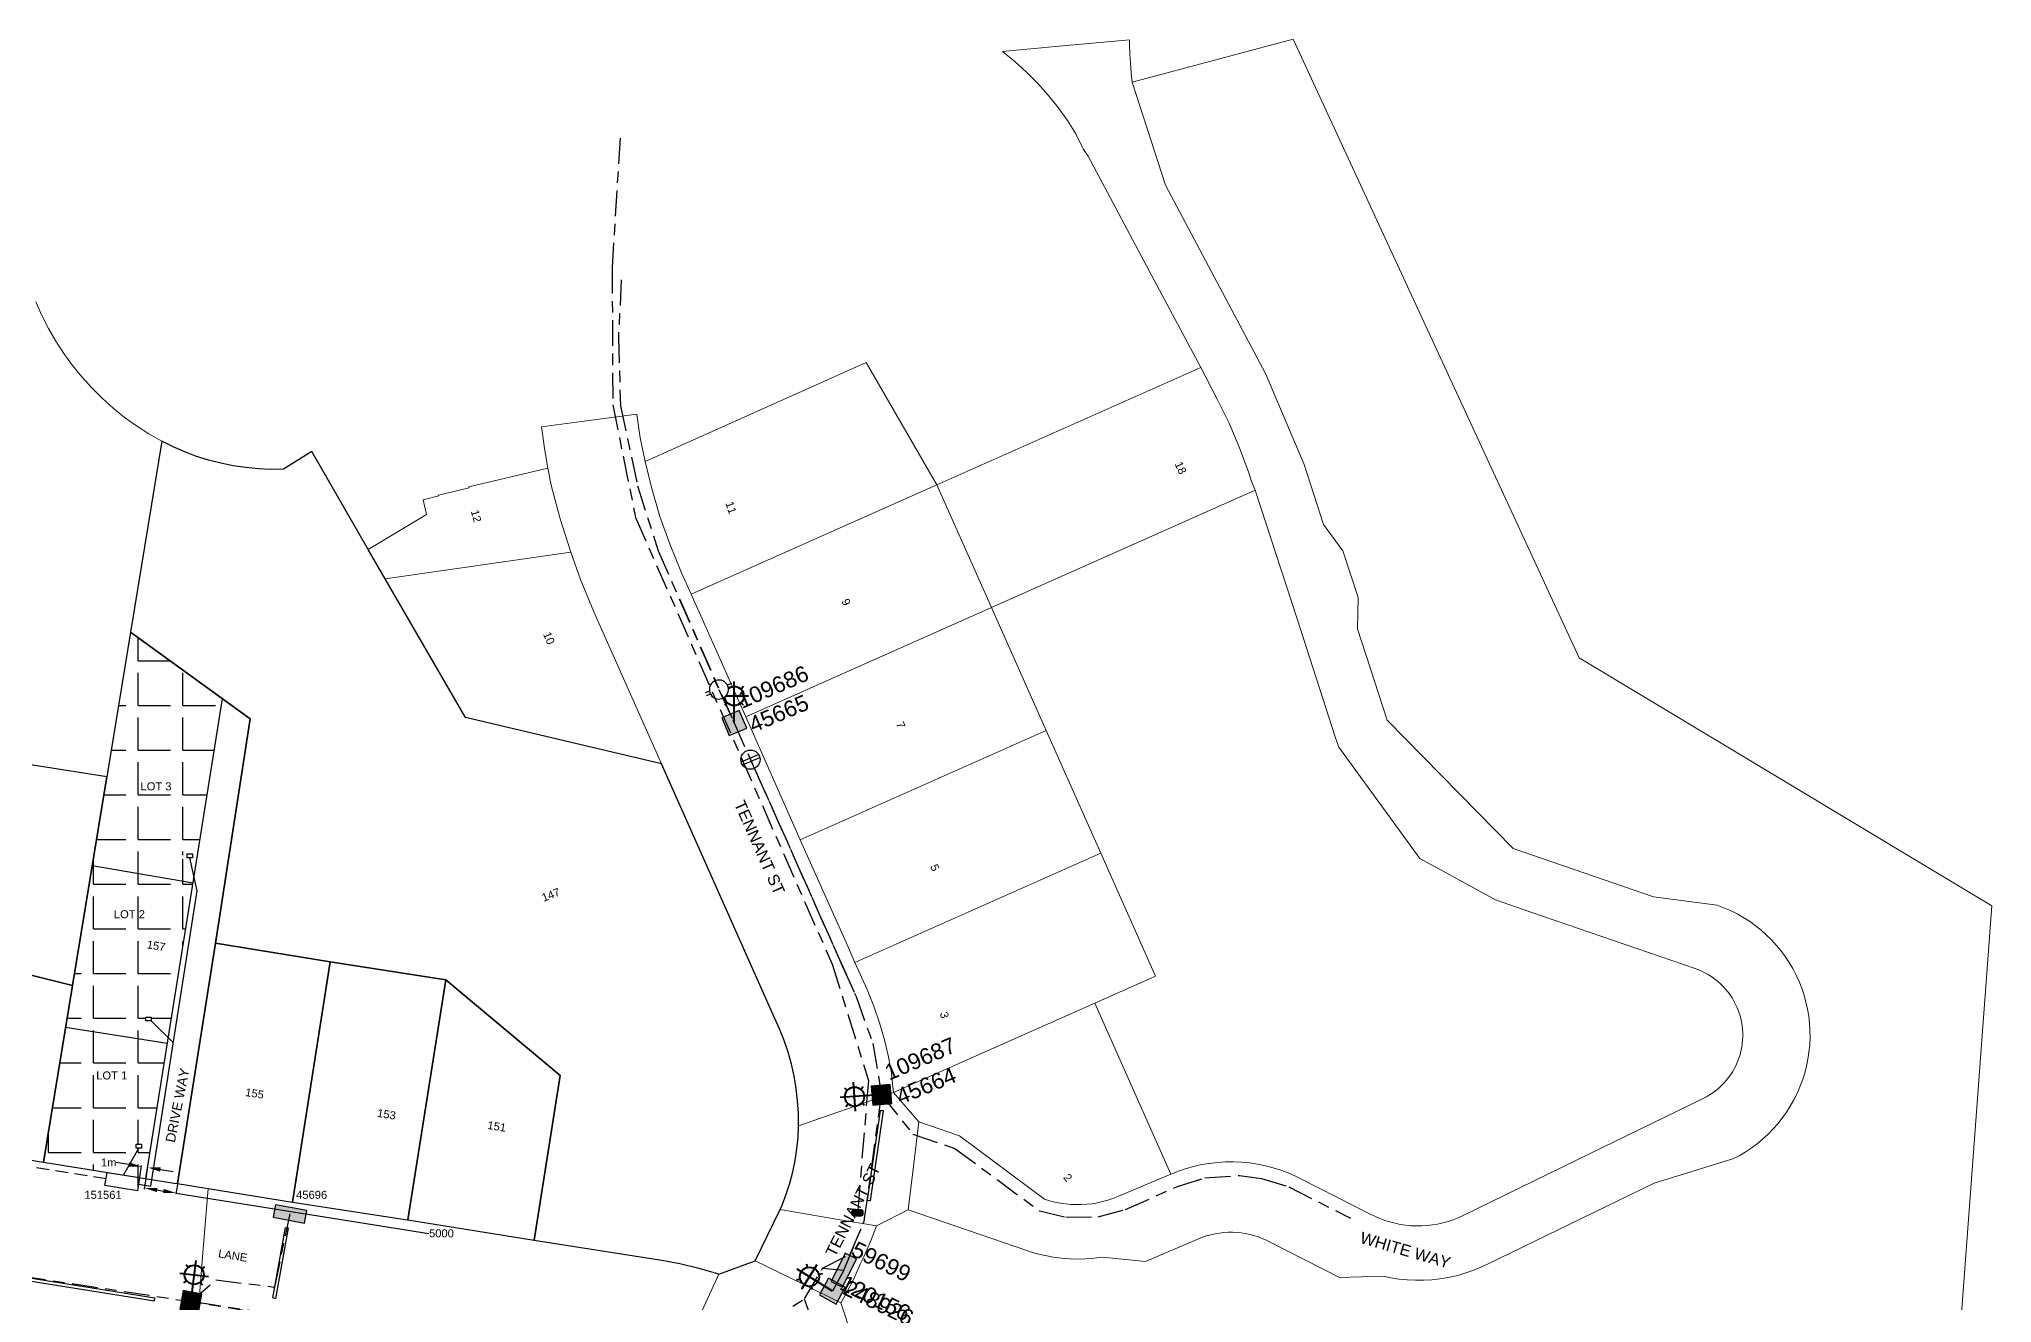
# Model space of a CAD drawing. Header units: metres. Extents: x 305620 to 306163, y 6240209 to 6240554.
# Drawn here: x 305857.7 to 306162.7, y 6240354.5 to 6240552 of the extents above; entities that cross this region are included whole.
import ezdxf
from ezdxf.enums import TextEntityAlignment as Align

# ---------------------------------------------------------------- set-up
doc = ezdxf.new("R2010")
doc.units = ezdxf.units.M
doc.linetypes.add('Cable Exist UG', pattern=[8.2, 4, -1.2, 1.8, -1.2])
doc.linetypes.add('Trench-LV', pattern=[3, 2, -1])
doc.layers.get('0').update_dxf_attribs({"color": 6})
for name, color, linetype in [('_User Miscellaneous1', 7, 'Continuous'), ('Duct_SP_EXT', 7, 'Continuous'), ('Equip_HV_EXT', 7, 'Continuous'), ('Equip_LV_EXT', 7, 'Continuous'), ('Equip_SP_SL_EXT', 7, 'Continuous'), ('Mains_HV_EXT', 7, 'Continuous'), ('Mains_LV_EXT', 7, 'Continuous'), ('Mains_LV_SL_EXT', 7, 'Continuous'), ('Mains_SL_EXT', 7, 'Continuous'), ('SupportsUG_SP_LV_EXT', 7, 'Continuous'), ('SupportsUG_SP_LV_SL_EXT', 7, 'Continuous')]:
    doc.layers.add(name, color=color, linetype=linetype)
doc.layers.add('Cadastre Land Parcels_SP_EXT', color=9, linetype='Continuous', lineweight=5)
doc.layers.add('Cadastre Roads_SP_EXT', color=9, linetype='Continuous', lineweight=5)
doc.styles.add('COLUMN_LABEL', font='arial.ttf')
doc.styles.add('iecARIAL', font='arial.ttf', dxfattribs={"height": 2})
doc.styles.add('POLE_LABEL', font='arial.ttf')
doc.styles.get("Standard").update_dxf_attribs({"font": 'arial.ttf'})
doc.dimstyles.get("Standard").update_dxf_attribs({"dimtxt": 0.18, "dimasz": 0.18, "dimexe": 0.18, "dimexo": 0.0625, "dimgap": 0.09, "dimtad": 0, "dimtih": 1, "dimtoh": 1, "dimdec": 4, "dimzin": 0, "dimdsep": 46, "dimtxsty": 'Standard', "dimcen": 0.09, "dimadec": 0, "dimazin": 0, "dimtfac": 1, "dimtdec": 4, "dimtofl": 0, "dimtmove": 0, "dimatfit": 3, "dimfxl": 1, "dimtolj": 1, "dimtzin": 0, "dimarcsym": 0})

# ---------------------------------------------------------------- blocks, each defined once
blk = doc.blocks.new('COLUMN_EXT')
blk.add_hatch(color=256).paths.add_polyline_path([(-1.49, 1.48), (-1.49, -1.49), (1.48, -1.49), (1.48, 1.48)])
blk.add_lwpolyline([(-1.49, -1.49), (1.48, -1.49), (1.48, 1.48), (-1.49, 1.48)], close=True)
for tag, height, style, flags, p in [('ASSET_NUM', 2.5, 'COLUMN_LABEL', 8, (2, 2)), ('STRUCTURE_PLANT_NUMBER', 0.2, 'POLE_LABEL', 9, (1.81, 0.03)), ('STREET_CODE', 0.2, 'COLUMN_LABEL', 9, (1.81, -0.2))]:
    blk.add_attdef(tag, text='', height=height, dxfattribs=dict(style=style, flags=flags)).set_placement(p, align=Align.MIDDLE_LEFT)
at = {"flags": 1}
blk.add_attdef('Z', (1.81, -2.35), '', height=0.2, dxfattribs=at)
at = {"flags": 9}
for tag, p in [('COLUMN_TYPE', (1.81, -0.4)), ('OWNED_BY', (1.81, -0.6)), ('STATE', (1.81, -0.8)), ('USAGE', (1.81, -1)), ('STREETNAME', (1.81, -1.6)), ('SUBURB', (1.81, -1.8)), ('LEGEND', (1.81, -1.2)), ('LOCATION', (1.81, -1.4)), ('NOTES', (1.81, -2))]:
    blk.add_attdef(tag, text='', height=0.2, dxfattribs=at).set_placement(p, align=Align.MIDDLE_LEFT)
blk = doc.blocks.new('PILLAR_EXT')
blk.add_hatch(color=256).paths.add_polyline_path([(-2.475, 0.99), (-2.475, -0.99), (2.475, -0.99), (2.475, 0.99)])
blk.add_lwpolyline([(-2.475, -0.99), (2.475, -0.99), (2.475, 0.99), (-2.475, 0.99)], close=True)
at = {"style": 'iecARIAL', "flags": 8}
blk.add_attdef('ASSET_NUM', (1.5, 3.5), '', height=2.5, dxfattribs=at)
for tag, p, flags in [('OWNED_BY', (0, -0.2), 9), ('STATE', (0, -0.4), 9), ('SUPPORT_TYPE', (0, -0.6), 9), ('STREETNAME', (0, -1.8), 9), ('SUBURB', (0, -2), 1), ('USAGE', (0, -0.8), 9), ('LEGEND', (0, -1), 9), ('LOCATION', (0, -1.2), 9), ('NOTES', (0, -1.4), 9), ('PARENT', (0, -1.6), 9)]:
    blk.add_attdef(tag, p, '', height=0.2, dxfattribs=dict(flags=flags))
blk = doc.blocks.new('SL_LANTERN_EXT')
at = {"lineweight": 40}
for p, q in [((0, 1.97), (0, 6.47)), ((-2.25, 4.22), (2.25, 4.22)), ((-1.46, 5.68), (-1.06, 5.28)), ((-1.46, 2.76), (-1.06, 3.16)), ((1.46, 5.68), (1.06, 5.28)), ((1.46, 2.76), (1.06, 3.16)), ((0, 0), (0, 2.72))]:
    blk.add_line(p, q, dxfattribs=at)
blk.add_circle((0, 4.22), 1.5, dxfattribs=at)
at = {"style": 'iecARIAL', "flags": 8}
blk.add_attdef('ASSET_NUM', (1.5, 1.5), '', height=2.5, dxfattribs=at)
for tag, p, height, flags in [('OPERATING_VOLTAGE', (0.98, -1.65), 0.2, 9), ('ORIENTATION', (0.98, -1.85), 0.2, 9), ('OWNED_BY', (0.98, -2.05), 0.2, 9), ('STATE', (0.98, -2.25), 0.2, 9), ('CONSTRUCTED_VOLTAGE', (0.98, -0.65), 0.2, 9), ('CONTROL_TYPE', (0.98, -0.85), 0.2, 9), ('LANTERN_PURPOSE', (0.98, -1.05), 0.2, 9), ('LANTERN_TYPE', (0.98, -1.25), 0.2, 9), ('NO_PHASES', (0.98, -1.45), 0.2, 9), ('USAGE', (0.98, -2.45), 0.2, 9), ('CEXIST', (0.98, -2.65), 0.2, 9), ('CNEW', (0.98, -2.85), 0.2, 9), ('CNUMBER', (0.98, -3.05), 0.2, 9), ('CREMOVE', (0.98, -3.25), 0.2, 9), ('LNUMBER', (2.18, -3.25), 2.5, 8), ('CREPLACE', (0.98, -3.45), 0.2, 9), ('LKINGHEIGHT', (0.98, -3.65), 0.2, 9), ('LBRACKET', (0.98, -3.85), 0.2, 9), ('LBRACKETVOCAB', (0.98, -4.05), 0.2, 9), ('LCATEGORY', (0.98, -4.25), 0.2, 9), ('LCHARGE1', (0.98, -4.45), 0.2, 9), ('LCHARGE1PERCENT', (0.98, -4.65), 0.2, 9), ('LCHARGE2', (0.98, -4.85), 0.2, 9), ('LCHARGE2PERCENT', (0.98, -5.05), 0.2, 9), ('LCHARGE3', (0.98, -5.25), 0.2, 9), ('LCHARGE3PERCENT', (0.98, -5.45), 0.2, 9), ('LEXIST', (0.98, -5.65), 0.2, 9), ('LLAMP', (0.98, -5.85), 0.2, 9), ('LLAMPVOCAB', (0.98, -6.05), 0.2, 9), ('LMAST', (0.98, -6.25), 0.2, 9), ('STREETNAME', (0.98, -9.25), 0.2, 9), ('LMASTVOCAB', (0.98, -6.45), 0.2, 9), ('LNEW', (0.98, -6.65), 0.2, 9), ('LANTNUMBER', (0.98, -6.85), 0.2, 9), ('LOUTREACH', (0.98, -7.25), 0.2, 9), ('LOUTREACHVOCAB', (0.98, -7.45), 0.2, 9), ('LRATECODE', (0.98, -7.65), 0.2, 9), ('LREMOVE', (0.98, -7.85), 0.2, 9), ('LREPLACE', (0.98, -8.05), 0.2, 9), ('LTYPE', (0.98, -8.25), 0.2, 9), ('LTYPEVOCAB', (0.98, -8.45), 0.2, 9), ('LEGEND', (0.98, -8.65), 0.2, 9), ('LOCATION', (0.98, -8.85), 0.2, 9), ('NOTES', (0.98, -9.05), 0.2, 9), ('SUBURB', (0.98, -9.45), 0.2, 1)]:
    blk.add_attdef(tag, p, '', height=height, dxfattribs=dict(flags=flags))
blk = doc.blocks.new('HV_STJ_EXT')
h = blk.add_hatch(color=256)
edge = h.paths.add_edge_path()
edge.add_ellipse((-0.59, 0.13), major_axis=(0.226, 0.226), ratio=1, start_angle=45, end_angle=135)
edge.add_line((-0.91, 0.13), (-0.91, -0.13))
edge.add_ellipse((-0.59, -0.13), major_axis=(0.226, 0.226), ratio=1, start_angle=135, end_angle=225)
edge.add_line((-0.59, -0.45), (0.59, -0.45))
edge.add_ellipse((0.59, -0.13), major_axis=(-0.226, 0.226), ratio=1, start_angle=135, end_angle=225)
edge.add_line((0.91, -0.13), (0.91, 0.13))
edge.add_ellipse((0.59, 0.13), major_axis=(-0.226, 0.226), ratio=1, start_angle=225, end_angle=315)
edge.add_line((0.59, 0.45), (-0.59, 0.45))
blk.add_lwpolyline([(-0.91, 0.13), (-0.91, -0.13, 0.414214), (-0.59, -0.45), (0.59, -0.45, 0.414214), (0.91, -0.13), (0.91, 0.13, 0.414214), (0.59, 0.45), (-0.59, 0.45, 0.414214)], format="xyb", close=True)
for tag, flags, p in [('ORIENTATION', 9, (1.5, 0)), ('Z', 1, (1.5, -0.8)), ('USAGE', 9, (1.5, -0.2)), ('LEGEND', 9, (1.5, -0.4)), ('NOTES', 9, (1.5, -0.6))]:
    blk.add_attdef(tag, text='', height=0.2, dxfattribs=dict(flags=flags)).set_placement(p, align=Align.MIDDLE_LEFT)
blk = doc.blocks.new('LV_UG_LINKS_CLOSED_EXT')
blk.add_wipeout([(-1.06, 1.06), (-1.18, 0.92), (-1.29, 0.76), (-1.37, 0.59), (-1.43, 0.42), (-1.48, 0.23), (-1.49, 0.05), (-1.49, -0.14), (-1.46, -0.33), (-1.41, -0.51), (-1.33, -0.68), (-1.24, -0.84), (-1.12, -0.99), (-0.99, -1.12), (-0.84, -1.24), (-0.68, -1.33), (-0.51, -1.41), (-0.33, -1.46), (-0.14, -1.49), (0.05, -1.49), (0.23, -1.48), (0.42, -1.43), (0.59, -1.37), (0.76, -1.29), (0.92, -1.18), (1.06, -1.06), (1.18, -0.92), (1.29, -0.76), (1.37, -0.59), (1.43, -0.42), (1.48, -0.23), (1.49, -0.05), (1.49, 0.14), (1.46, 0.33), (1.41, 0.51), (1.33, 0.68), (1.24, 0.84), (1.12, 0.99), (0.99, 1.12), (0.84, 1.24), (0.68, 1.33), (0.51, 1.41), (0.33, 1.46), (0.14, 1.49), (-0.05, 1.49), (-0.23, 1.48), (-0.42, 1.43), (-0.59, 1.37), (-0.76, 1.29), (-0.92, 1.18)])
for p, q in [((-0.25, -1.48), (-0.25, 1.48)), ((0.25, -1.48), (0.25, 1.48))]:
    blk.add_line(p, q)
blk.add_circle((0, 0), 1.5)
at = {"flags": 9}
for tag, p in [('ACTUAL_STATUS', (0, 0)), ('CONSTRUCTED_VOLTAGE', (0, -0.2)), ('OPERATING_VOLTAGE', (0, -0.6)), ('ORIENTATION', (0, -0.8)), ('STATE', (0, -1)), ('SWITCH_TYPE', (0, -1.2)), ('NO_PHASES', (0, -0.4)), ('USAGE', (0, -1.4)), ('NOTES', (0, -1.6))]:
    blk.add_attdef(tag, text='', height=0.2, dxfattribs=at).set_placement(p, align=Align.MIDDLE_LEFT)
at = {"flags": 1}
blk.add_attdef('Z', (0, 0), '', height=0.2, dxfattribs=at)
blk = doc.blocks.new('LV_UG_LINKS_OPEN_EXT')
for p, q in [((-0.25, 1.47), (-0.25, 2.22)), ((0.25, 1.47), (0.25, 2.22)), ((-0.25, -1.47), (-0.25, -2.22)), ((0.25, -1.47), (0.25, -2.22))]:
    blk.add_line(p, q)
at = {"flags": 9}
for tag, p in [('ACTUAL_STATUS', (0, 0)), ('CONSTRUCTED_VOLTAGE', (0, -0.2)), ('OPERATING_VOLTAGE', (0, -0.6)), ('ORIENTATION', (0, -0.8)), ('STATE', (0, -1)), ('SWITCH_TYPE', (0, -1.2)), ('NO_PHASES', (0, -0.4)), ('USAGE', (0, -1.4)), ('NOTES', (0, -1.6))]:
    blk.add_attdef(tag, text='', height=0.2, dxfattribs=at).set_placement(p, align=Align.MIDDLE_LEFT)
at = {"flags": 1}
blk.add_attdef('Z', (0, 0), '', height=0.2, dxfattribs=at)
blk.add_wipeout([(-0.25, 1.47), (-0.43, 1.43), (-0.61, 1.36), (-0.77, 1.28), (-0.93, 1.17), (-1.07, 1.05), (-1.19, 0.9), (-1.29, 0.75), (-1.38, 0.58), (-1.44, 0.4), (-1.48, 0.22), (-1.49, 0.03), (-1.49, -0.16), (-1.45, -0.34), (-1.4, -0.52), (-1.32, -0.69), (-1.23, -0.85), (-1.11, -1), (-0.98, -1.13), (-0.83, -1.24), (-0.66, -1.34), (-0.49, -1.41), (-0.31, -1.46), (-0.13, -1.49), (0.06, -1.49), (0.25, -1.47), (0.43, -1.43), (0.61, -1.36), (0.77, -1.28), (0.93, -1.17), (1.07, -1.05), (1.19, -0.9), (1.29, -0.75), (1.38, -0.58), (1.44, -0.4), (1.48, -0.22), (1.49, -0.03), (1.49, 0.16), (1.45, 0.34), (1.4, 0.52), (1.32, 0.69), (1.23, 0.85), (1.11, 1), (0.98, 1.13), (0.83, 1.24), (0.66, 1.34), (0.49, 1.41), (0.31, 1.46), (0.13, 1.49), (-0.06, 1.49)])
blk.add_lwpolyline([(0, -1.49, 1), (0, 1.49, 1)], format="xyb", close=True)
blk = doc.blocks.new('*D4622')
at = {"layer": '_User Miscellaneous1', "color": 0, "lineweight": -2, "transparency": 16777216}
for p, q in [((305874.37, 6240373.89), (305874.12, 6240372.31)), ((305876.12, 6240372.17), (305877.11, 6240372.01)), ((305879.31, 6240373.1), (305879.06, 6240371.52)), ((305879.09, 6240371.7), (305918.59, 6240365.39))]:
    blk.add_line(p, q, dxfattribs=at)
at = {"layer": '_User Miscellaneous1', "color": 0, "transparency": 16777216}
for points in [[(305876.18, 6240372.5), (305876.07, 6240371.84), (305874.15, 6240372.49)], [(305877.16, 6240372.34), (305877.06, 6240371.69), (305879.09, 6240371.7)]]:
    blk.add_solid(points, dxfattribs=at)
at = {"layer": 'Defpoints', "color": 0, "transparency": 16777216}
for p in [(305874.15, 6240372.49), (305874.38, 6240373.95), (305879.32, 6240373.16)]:
    blk.add_point(p, dxfattribs=at)
at = {"layer": '_User Miscellaneous1', "color": 0, "transparency": 16777216, "insert": (305920.54, 6240365.39), "char_height": 1.25, "attachment_point": 5}
blk.add_mtext('\\A1;5000', dxfattribs=at)
blk = doc.blocks.new('*D4623')
at = {"layer": '_User Miscellaneous1', "color": 0, "lineweight": -2, "transparency": 16777216}
for p, q in [((305871.7, 6240376.16), (305869.72, 6240376.47)), ((305873.4, 6240374.17), (305873.7, 6240376.02)), ((305874.39, 6240374.01), (305874.69, 6240375.86)), ((305876.63, 6240375.37), (305878.61, 6240375.06))]:
    blk.add_line(p, q, dxfattribs=at)
at = {"layer": '_User Miscellaneous1', "color": 0, "transparency": 16777216}
for points in [[(305871.75, 6240376.49), (305871.64, 6240375.83), (305873.67, 6240375.84)], [(305876.69, 6240375.7), (305876.58, 6240375.04), (305874.66, 6240375.68)]]:
    blk.add_solid(points, dxfattribs=at)
at = {"layer": 'Defpoints', "color": 0, "transparency": 16777216}
for p in [(305873.67, 6240375.84), (305873.39, 6240374.11), (305874.38, 6240373.95)]:
    blk.add_point(p, dxfattribs=at)
at = {"layer": '_User Miscellaneous1', "color": 0, "transparency": 16777216, "insert": (305868.57, 6240376.47), "char_height": 1.25, "attachment_point": 5}
blk.add_mtext('\\A1;1m', dxfattribs=at)

msp = doc.modelspace()

# ---------------------------------------------------------------- hatches: boundary and pattern name
at = {"layer": '_User Miscellaneous1'}
h = msp.add_hatch(dxfattribs=at)
h.set_pattern_fill('ANGLE', color=256)
h.set_pattern_definition([(0, (0, 0), (0, 6.985), [5.08, -1.905]), (90, (0, 0), (-6.985, 4e-16), [5.08, -1.905])])
h.paths.add_polyline_path([(305877.75294, 6240395.08188), (305861.83896, 6240397.61829), (305858.37204, 6240376.50099), (305870.85265, 6240374.51246), (305873.2939, 6240378.7052), (305872.87608, 6240378.7052), (305872.87608, 6240379.31233), (305873.71172, 6240379.31233), (305873.71172, 6240378.7052), (305873.2939, 6240378.7052), (305870.85265, 6240374.51246), (305873.39498, 6240374.10739), (305873.39526, 6240374.10913), (305868.31004, 6240374.91579), (305867.98422, 6240372.86183), (305873.06944, 6240372.05516), (305873.39498, 6240374.10739), (305870.85265, 6240374.51246), (305870.85265, 6240374.51246), (305873.39526, 6240374.10913), (305874.38275, 6240373.95147)])
h.paths.add_polyline_path([(305881.75256, 6240420.15862), (305865.98176, 6240422.88086), (305862.90704, 6240404.12401), (305861.83896, 6240397.61829), (305877.75294, 6240395.08188), (305877.88838, 6240395.93104), (305875.21242, 6240398.59286), (305874.37678, 6240398.59286), (305874.37678, 6240399.19999), (305875.21242, 6240399.19999), (305875.21242, 6240398.59286), (305877.88838, 6240395.93104)])
h.paths.add_polyline_path([(305886.34121, 6240448.92853), (305871.95901, 6240459.36299), (305868.24904, 6240436.71204), (305865.98176, 6240422.88086), (305881.75256, 6240420.15862)])
h.paths.add_polyline_path([(305880.02273, 6240424.47149), (305880.85837, 6240424.47149), (305880.85837, 6240423.86436), (305880.02273, 6240423.86436)], flags=16)
h.paths.add_polyline_path([(305867.00541, 6240375.16383), (305870.05623, 6240375.16383), (305870.05623, 6240377.73972), (305867.00541, 6240377.73972)], flags=24)
h.paths.add_polyline_path([(305866.17394, 6240388.73768), (305871.65142, 6240388.73768), (305871.65142, 6240391.31357), (305866.17394, 6240391.31357)], flags=24)
h.paths.add_polyline_path([(305868.9298, 6240413.93401), (305874.40729, 6240413.93401), (305874.40729, 6240416.5099), (305868.9298, 6240416.5099)], flags=24)
h.paths.add_polyline_path([(305874.07247, 6240409.6684), (305877.57807, 6240409.09768), (305877.88573, 6240410.98745), (305874.38013, 6240411.55817)], flags=24)
h.paths.add_polyline_path([(305873.08731, 6240433.91902), (305878.5648, 6240433.91902), (305878.5648, 6240436.49491), (305873.08731, 6240436.49491)], flags=24)

# ---------------------------------------------------------------- linework, layer by layer
for p, q in [((305874.38256, 6240373.95027), (305886.34121, 6240448.92853)), ((305882.36827, 6240418.91317), (305881.25855, 6240424.07393)), ((305865.98176, 6240422.88086), (305881.75256, 6240420.15862)), ((305875.16473, 6240372.75475), (305882.36827, 6240418.91317)), ((305861.83896, 6240397.61829), (305877.7099, 6240395.08874)), ((305878.66161, 6240395.16188), (305875.21242, 6240398.59286)), ((305870.85265, 6240374.51246), (305873.2939, 6240378.7052)), ((305873.23235, 6240373.08215), (305875.16473, 6240372.75475))]:
    msp.add_line(p, q, dxfattribs=at)
at = {"layer": '_User Miscellaneous1', "linetype": 'Trench-LV'}
msp.add_line((305868.14713, 6240373.88881), (305836.94904, 6240378.83316), dxfattribs=at)
at = {"layer": '_User Miscellaneous1', "linetype": 'Continuous'}
for points in [[(305885.26402, 6240410.71804), (305890.65196, 6240445.80102), (305871.95901, 6240459.36299), (305868.24904, 6240436.71204), (305862.90704, 6240404.12401), (305858.37204, 6240376.50099), (305878.81398, 6240373.24399), (305879.32003, 6240373.16202), (305885.26402, 6240410.71804)], [(305840.49696, 6240379.34), (305845.13902, 6240408.57801), (305862.90704, 6240404.12401), (305868.24904, 6240436.71204), (305847.09497, 6240440.06399), (305837.535, 6240379.80896), (305840.49696, 6240379.34)], [(305862.90704, 6240404.12401), (305845.13902, 6240408.57801), (305840.49696, 6240379.34), (305849.82003, 6240377.85901), (305858.37204, 6240376.50099), (305862.90704, 6240404.12401)], [(305884.08496, 6240372.39299), (305897.27797, 6240370.26497), (305903.155, 6240407.83204), (305885.26402, 6240410.71804), (305879.32003, 6240373.16202), (305884.08496, 6240372.39299)], [(305915.26699, 6240367.48497), (305921.21496, 6240405.022), (305903.155, 6240407.83204), (305897.27797, 6240370.26497), (305915.21399, 6240367.49203), (305915.26699, 6240367.48497)], [(305935.024, 6240364.35402), (305939.09401, 6240390.03699), (305921.21496, 6240405.022), (305915.26699, 6240367.48497), (305935.024, 6240364.35402)]]:
    msp.add_lwpolyline(points, close=True, dxfattribs=at)
at = {"layer": '_User Miscellaneous1'}
for points in [[(305880.84073, 6240424.68106), (305881.67637, 6240424.68106), (305881.67637, 6240424.07393), (305880.84073, 6240424.07393)], [(305874.37678, 6240399.19999), (305875.21242, 6240399.19999), (305875.21242, 6240398.59286), (305874.37678, 6240398.59286)], [(305872.87608, 6240379.31233), (305873.71172, 6240379.31233), (305873.71172, 6240378.7052), (305872.87608, 6240378.7052)], [(305868.31004, 6240374.91579), (305873.39526, 6240374.10913), (305873.06944, 6240372.05516), (305867.98422, 6240372.86183)]]:
    msp.add_lwpolyline(points, close=True, dxfattribs=at)
at = {"layer": 'Cadastre Land Parcels_SP_EXT', "linetype": 'Continuous'}
for points in [[(306154.75898, 6240309.48497), (306162.72296, 6240416.554), (306162.72296, 6240416.554), (306098.22301, 6240455.32504), (306053.56496, 6240552.02197), (306028.45297, 6240545.27901), (306033.63403, 6240529.16502), (306049.26201, 6240499.75997), (306055.28497, 6240485.55697), (306058.332, 6240476.17702), (306061.34697, 6240472.06301), (306063.72303, 6240464.736), (306063.62401, 6240459.86702), (306068.25697, 6240445.59803), (306087.957, 6240425.53999), (306109.83902, 6240417.99903), (306119.81398, 6240416.67599), (306120.86902, 6240416.28097), (306121.90199, 6240415.83197), (306122.90898, 6240415.329), (306123.88903, 6240414.77304), (306124.83799, 6240414.16796), (306125.754, 6240413.51501), (306126.63502, 6240412.81303), (306127.47798, 6240412.066), (306128.28101, 6240411.27701), (306129.04103, 6240410.44598), (306129.75802, 6240409.57599), (306130.426, 6240408.67102), (306131.04803, 6240407.73196), (306131.61902, 6240406.76101), (306132.137, 6240405.76302), (306132.60401, 6240404.73801), (306133.016, 6240403.69003), (306133.37304, 6240402.622), (306133.67301, 6240401.53701), (306133.91602, 6240400.43798), (306134.10099, 6240399.32702), (306134.22898, 6240398.20696), (306134.29602, 6240397.08399), (306134.30503, 6240395.95801), (306134.25601, 6240394.83398), (306134.14701, 6240393.71198), (306133.97997, 6240392.59802), (306133.75499, 6240391.49501), (306133.471, 6240390.40596), (306133.13304, 6240389.33104), (306132.73704, 6240388.27696), (306132.28796, 6240387.244), (306131.78402, 6240386.23798), (306131.23, 6240385.25802), (306130.62501, 6240384.308), (306129.97002, 6240383.39296), (306129.26804, 6240382.51096), (306128.52101, 6240381.66898), (306127.73097, 6240380.86701), (306126.90099, 6240380.10602), (306126.03101, 6240379.39097), (306125.12604, 6240378.72202), (306124.186, 6240378.10202), (306123.21602, 6240377.53104), (306122.22899, 6240377.01703), (306109.95297, 6240373.26104), (306083.83496, 6240360.53098), (306082.66799, 6240359.99798), (306081.474, 6240359.52902), (306080.25598, 6240359.12199), (306079.02003, 6240358.77996), (306077.76597, 6240358.50198), (306076.50202, 6240358.28998), (306075.22703, 6240358.14503), (306073.94603, 6240358.06703), (306072.663, 6240358.05599), (306071.38103, 6240358.11199), (306070.104, 6240358.23601), (306068.83396, 6240358.42602), (306067.592, 6240358.679), (306060.83199, 6240358.49801), (306049.761, 6240364.14396), (306049.35299, 6240364.34298), (306048.72804, 6240364.61398), (306048.09099, 6240364.85398), (306047.44201, 6240365.05697), (306046.78304, 6240365.22904), (306046.11498, 6240365.36401), (306045.44198, 6240365.46604), (306044.76403, 6240365.53202), (306044.08404, 6240365.56002), (306043.403, 6240365.55499), (306042.72398, 6240365.514), (306042.04797, 6240365.43698), (306041.37603, 6240365.32497), (306040.71203, 6240365.17701), (306040.05501, 6240364.99602), (306039.41001, 6240364.77996), (306038.77596, 6240364.53104), (306030.48903, 6240361.01496), (306023.75897, 6240361.671), (306022.48601, 6240361.50503), (306021.20704, 6240361.40503), (306019.92498, 6240361.37297), (306018.64098, 6240361.406), (306017.36404, 6240361.50803), (306016.09099, 6240361.67701), (306014.82996, 6240361.91197), (306013.58296, 6240362.21301), (306012.35302, 6240362.578), (306011.96303, 6240362.70997), (305993.46203, 6240369.08697), (305988.50498, 6240366.56799), (305987.57201, 6240364.12197), (305986.51202, 6240361.72701), (305986.00499, 6240360.68998), (305984.92998, 6240358.30297), (305983.72998, 6240355.97602), (305982.90602, 6240354.53002), (305984.68804, 6240349.15904)], [(305847.09497, 6240440.06399), (305868.24904, 6240436.71204), (305871.95901, 6240459.36299), (305876.84902, 6240489.159), (305874.85297, 6240490.306), (305872.91901, 6240491.55599), (305871.05396, 6240492.90501), (305869.26301, 6240494.34898), (305867.54901, 6240495.885), (305865.91803, 6240497.51102), (305864.37398, 6240499.21699), (305862.921, 6240501.00299), (305861.565, 6240502.86204), (305860.30803, 6240504.78998), (305859.15202, 6240506.781), (305858.10298, 6240508.82899), (305857.16303, 6240510.93202)]]:
    msp.add_lwpolyline(points, dxfattribs=at)
for points in [[(305997.90004, 6240482.35703), (305986.85802, 6240501.49297), (305952.33604, 6240486.02098), (305953.32996, 6240481.92703), (305954.66696, 6240477.40802), (305956.23796, 6240472.96401), (305958.041, 6240468.60903), (305959.51996, 6240465.28402), (305997.90004, 6240482.35703)], [(306047.65498, 6240481.504), (306047.07604, 6240482.89303), (306046.64198, 6240484.21599), (306045.20101, 6240488.14803), (306043.55696, 6240492.00004), (306041.71196, 6240495.76001), (306039.12699, 6240500.69798), (305997.90004, 6240482.35703), (306006.43703, 6240463.16704), (306047.65498, 6240481.504)], [(305909.083, 6240472.27104), (305911.76902, 6240467.64797), (305940.72198, 6240471.82496), (305939.06804, 6240477.03499), (305937.68802, 6240482.324), (305937.14504, 6240484.96602), (305924.826, 6240482.02799), (305924.85903, 6240481.89196), (305920.09402, 6240480.75503), (305920.12502, 6240480.61997), (305917.66399, 6240480.03203), (305918.21898, 6240477.71003), (305909.083, 6240472.27104)], [(306006.43703, 6240463.16704), (305997.90004, 6240482.35703), (305959.51996, 6240465.28402), (305968.05801, 6240446.09199), (306006.43703, 6240463.16704)], [(305954.915, 6240438.74996), (305944.34397, 6240462.50896), (305942.24404, 6240467.58897), (305940.72198, 6240471.82496), (305911.76902, 6240467.64797), (305924.27604, 6240445.98696), (305954.915, 6240438.74996)], [(306014.975, 6240443.97598), (306006.43703, 6240463.16704), (305968.05801, 6240446.09199), (305976.59501, 6240426.90296), (306014.975, 6240443.97598)], [(306023.51296, 6240424.78501), (306014.975, 6240443.97598), (305976.59501, 6240426.90296), (305983.99401, 6240410.27603), (305985.13297, 6240407.71297), (306023.51296, 6240424.78501)], [(306032.05596, 6240405.59599), (306023.51296, 6240424.78501), (305985.13297, 6240407.71297), (305987.01198, 6240403.48599), (305988.06296, 6240400.91197), (305988.978, 6240398.28602), (305989.754, 6240395.61599), (305990.31898, 6240393.20698), (305990.75896, 6240390.77298), (305991.06901, 6240388.31804), (305991.15302, 6240387.39797), (306022.589, 6240401.38402), (306032.05596, 6240405.59599)], [(306034.47999, 6240374.65996), (306022.589, 6240401.38402), (305991.15302, 6240387.39797), (305995.10802, 6240382.79902), (306001.44297, 6240380.61499), (306014.72802, 6240370.75001), (306015.52699, 6240370.49799), (306016.33903, 6240370.28697), (306017.15902, 6240370.12002), (306017.989, 6240369.996), (306018.82197, 6240369.91597), (306019.65901, 6240369.87799), (306020.498, 6240369.88496), (306021.33397, 6240369.93602), (306022.16704, 6240370.03098), (306022.99304, 6240370.16904), (306023.811, 6240370.35004), (306024.61898, 6240370.57299), (306025.413, 6240370.83896), (306026.19298, 6240371.146), (306034.47999, 6240374.65996)]]:
    msp.add_lwpolyline(points, close=True, dxfattribs=at)
at = {"layer": 'Cadastre Roads_SP_EXT', "linetype": 'Continuous'}
for points in [[(306028.45297, 6240545.27904), (306028.29499, 6240546.63498), (306028.28298, 6240546.75604), (306028.15503, 6240548.23799), (306028.06902, 6240549.724), (306028.02398, 6240551.21001), (306028.02398, 6240551.87901), (306016.43597, 6240550.83497), (306008.16596, 6240550.09003), (306010.08696, 6240548.52198), (306011.92302, 6240546.856), (306013.669, 6240545.09501), (306015.31996, 6240543.24598), (306016.873, 6240541.31402), (306018.31503, 6240539.29898), (306019.65101, 6240537.20904), (306020.62696, 6240535.16097), (306020.75297, 6240534.87203), (306021.57501, 6240533.73103), (306030.67898, 6240516.59504), (306039.12702, 6240500.69797), (306041.71199, 6240495.76), (306043.55696, 6240492.00003), (306045.20104, 6240488.14796), (306046.64201, 6240484.21597), (306047.07603, 6240482.89297), (306047.65497, 6240481.50401), (306054.17502, 6240461.41702), (306060.16003, 6240442.97904), (306060.72899, 6240441.34397), (306073.36598, 6240423.97697), (306085.17899, 6240417.50902), (306090.85202, 6240415.55499), (306116.38298, 6240406.75602), (306116.92199, 6240406.55398), (306117.45103, 6240406.32403), (306117.96603, 6240406.06697), (306118.46699, 6240405.78201), (306118.954, 6240405.47303), (306119.42202, 6240405.138), (306119.87299, 6240404.77904), (306120.30402, 6240404.39702), (306120.71596, 6240403.994), (306121.10301, 6240403.56801), (306121.47, 6240403.12401), (306121.81201, 6240402.66199), (306122.13097, 6240402.18099), (306122.42203, 6240401.68401), (306122.68898, 6240401.17298), (306122.92696, 6240400.64898), (306123.13898, 6240400.11296), (306123.32001, 6240399.56599), (306123.47499, 6240399.01099), (306123.598, 6240398.44698), (306123.69398, 6240397.879), (306123.75801, 6240397.30696), (306123.79403, 6240396.73297), (306123.79898, 6240396.15598), (306123.77302, 6240395.58102), (306123.718, 6240395.008), (306123.63102, 6240394.43702), (306123.51702, 6240393.87398), (306123.37202, 6240393.31598), (306123.19903, 6240392.76601), (306122.99602, 6240392.22699), (306122.76704, 6240391.69804), (306122.50901, 6240391.18401), (306122.22599, 6240390.68199), (306121.91604, 6240390.19596), (306121.581, 6240389.72803), (306121.22204, 6240389.27696), (306120.84003, 6240388.84603), (306120.43603, 6240388.43399), (306120.01102, 6240388.04501), (306119.56604, 6240387.67898), (306119.10297, 6240387.33697), (306118.62303, 6240387.02004), (306118.12604, 6240386.72802), (306117.61899, 6240386.46398), (306097.84, 6240376.82197), (306080.10397, 6240368.17101), (306079.34198, 6240367.82396), (306078.56304, 6240367.51604), (306077.76802, 6240367.25201), (306076.96099, 6240367.027), (306076.14196, 6240366.84598), (306075.31701, 6240366.70804), (306074.48402, 6240366.614), (306073.64803, 6240366.56296), (306072.81098, 6240366.55598), (306071.97402, 6240366.59298), (306071.13997, 6240366.67299), (306070.31104, 6240366.79803), (306069.49103, 6240366.96501), (306068.68003, 6240367.175), (306067.88104, 6240367.428), (306067.09601, 6240367.721), (306066.32898, 6240368.057), (306065.82802, 6240368.30099), (306063.15501, 6240369.66399), (306054.777, 6240373.93896), (306053.96503, 6240374.33598), (306052.81396, 6240374.83403), (306051.63897, 6240375.27299), (306050.44304, 6240375.64997), (306049.22796, 6240375.96302), (306047.99901, 6240376.21204), (306046.75796, 6240376.39598), (306045.51002, 6240376.51599), (306044.25802, 6240376.56897), (306043.00302, 6240376.55696), (306041.75102, 6240376.47996), (306040.506, 6240376.33602), (306039.26698, 6240376.12903), (306038.04403, 6240375.85599), (306036.83601, 6240375.51999), (306035.646, 6240375.12102), (306034.48001, 6240374.65998), (306026.19296, 6240371.14603), (306025.41296, 6240370.83899), (306024.619, 6240370.57301), (306023.811, 6240370.35004), (306022.99303, 6240370.16901), (306022.16701, 6240370.03099), (306021.33403, 6240369.93597), (306020.49804, 6240369.88502), (306019.65904, 6240369.87804), (306018.82199, 6240369.91602), (306017.989, 6240369.99602), (306017.15902, 6240370.12), (306016.33901, 6240370.28699), (306015.52704, 6240370.49804), (306014.72796, 6240370.74997), (306001.44298, 6240380.61496), (305995.10801, 6240382.79903), (305994.276, 6240375.86403), (305993.46199, 6240369.087), (306011.96302, 6240362.71), (306012.35298, 6240362.57798), (306013.58299, 6240362.21302), (306014.83004, 6240361.91198), (306016.09096, 6240361.677), (306017.36398, 6240361.50798), (306018.64097, 6240361.40599), (306019.92502, 6240361.37296), (306021.20704, 6240361.40502), (306022.48597, 6240361.50498), (306023.75899, 6240361.671), (306030.48904, 6240361.01497), (306038.776, 6240364.53104), (306039.41004, 6240364.77998), (306040.05502, 6240364.99597), (306040.71202, 6240365.177), (306041.37599, 6240365.325), (306042.04799, 6240365.43697), (306042.72397, 6240365.51397), (306043.40296, 6240365.55504), (306044.08397, 6240365.55998), (306044.76401, 6240365.53199), (306045.44202, 6240365.46602), (306046.115, 6240365.36403), (306046.78304, 6240365.22901), (306047.44197, 6240365.05699), (306048.09102, 6240364.85398), (306048.72797, 6240364.61396), (306049.353, 6240364.34304), (306049.76097, 6240364.144), (306060.83204, 6240358.49799), (306067.59202, 6240358.67902), (306068.83404, 6240358.42602), (306070.10396, 6240358.23599), (306071.38104, 6240358.11201), (306072.66298, 6240358.05602), (306073.94597, 6240358.06697), (306075.22702, 6240358.14504), (306076.50198, 6240358.29003), (306077.76599, 6240358.50197), (306079.02002, 6240358.78004), (306080.25603, 6240359.12196), (306081.47404, 6240359.52896), (306082.66802, 6240359.99804), (306083.83498, 6240360.53097), (306109.95299, 6240373.26104), (306122.22899, 6240377.01703), (306123.21599, 6240377.53097), (306124.18602, 6240378.10196), (306125.12604, 6240378.72204), (306126.031, 6240379.39096), (306126.90098, 6240380.10597), (306127.73097, 6240380.86699), (306128.52104, 6240381.66898), (306129.26802, 6240382.51098), (306129.96996, 6240383.39297), (306130.62501, 6240384.308), (306131.23, 6240385.25799), (306131.78403, 6240386.23801), (306132.28799, 6240387.24399), (306132.73702, 6240388.27699), (306133.13299, 6240389.331), (306133.47102, 6240390.40604), (306133.75501, 6240391.49503), (306133.98001, 6240392.59796), (306134.147, 6240393.71203), (306134.25597, 6240394.83404), (306134.30498, 6240395.958), (306134.29597, 6240397.08398), (306134.22904, 6240398.20697), (306134.10099, 6240399.32704), (306133.91599, 6240400.43801), (306133.67298, 6240401.53698), (306133.373, 6240402.62199), (306133.01598, 6240403.68996), (306132.60403, 6240404.73797), (306132.13699, 6240405.76303), (306131.61898, 6240406.76097), (306131.048, 6240407.73198), (306130.42597, 6240408.67102), (306129.75803, 6240409.57598), (306129.04099, 6240410.44597), (306128.28103, 6240411.27701), (306127.47797, 6240412.06603), (306126.63501, 6240412.813), (306125.75398, 6240413.51503), (306124.83799, 6240414.16797), (306123.88896, 6240414.77304), (306122.90903, 6240415.32901), (306121.902, 6240415.832), (306120.869, 6240416.28104), (306119.81401, 6240416.67603), (306109.83899, 6240417.99902), (306087.957, 6240425.53998), (306068.25696, 6240445.59801), (306063.624, 6240459.86699), (306063.72299, 6240464.73599), (306061.34704, 6240472.06298), (306058.33201, 6240476.17697), (306055.28502, 6240485.55698), (306049.26204, 6240499.75999), (306033.63396, 6240529.16501), (306028.45297, 6240545.27904)], [(305897.27796, 6240370.265), (305884.085, 6240372.39299), (305883.283, 6240362.32896), (305882.49196, 6240352.40596), (305890.82997, 6240351.08596), (305906.43801, 6240348.61199), (305922.24297, 6240346.10799), (305939.53103, 6240343.36804), (305951.82804, 6240341.42002), (305952.43002, 6240341.32297), (305953.62904, 6240341.09099), (305955.40902, 6240340.65803), (305959.47603, 6240349.49302), (305963.85696, 6240359.01502), (305963.29596, 6240359.201), (305960.55203, 6240360.012), (305957.77102, 6240360.67703), (305954.95804, 6240361.196), (305935.02399, 6240364.35399), (305915.26699, 6240367.48496), (305915.21401, 6240367.49202), (305897.27796, 6240370.265)], [(305988.50504, 6240366.56799), (305982.18297, 6240367.63596), (305973.45297, 6240369.11102), (305969.52098, 6240361.12403), (305977.12702, 6240357.37801), (305982.90601, 6240354.52998), (305983.72999, 6240355.97598), (305984.92998, 6240358.30301), (305986.00502, 6240360.69001), (305986.51198, 6240361.72698), (305987.572, 6240364.12201), (305988.50504, 6240366.56799)]]:
    msp.add_lwpolyline(points, close=True, dxfattribs=at)
at = {"layer": 'Duct_SP_EXT'}
for p, q in [((305987.08592, 6240370.55484), (305989.09742, 6240384.60759)), ((305987.56108, 6240370.48683), (305989.57258, 6240384.53957)), ((305989.09742, 6240384.60759), (305989.335, 6240384.57358)), ((305989.57258, 6240384.53957), (305989.335, 6240384.57358)), ((305987.08592, 6240370.55484), (305987.3235, 6240370.52083)), ((305987.56108, 6240370.48683), (305987.3235, 6240370.52083)), ((305894.20538, 6240355.31967), (305896.1623, 6240366.30637)), ((305894.67794, 6240355.23549), (305896.63486, 6240366.2222)), ((305896.1623, 6240366.30637), (305896.39858, 6240366.26429)), ((305896.63486, 6240366.2222), (305896.39858, 6240366.26429)), ((305853.52235, 6240358.37396), (305875.69119, 6240354.84883)), ((305853.59773, 6240358.84801), (305875.76657, 6240355.32287)), ((305875.69119, 6240354.84883), (305875.72888, 6240355.08585)), ((305875.76657, 6240355.32287), (305875.72888, 6240355.08585)), ((305894.20538, 6240355.31967), (305894.44166, 6240355.27758)), ((305894.67794, 6240355.23549), (305894.44166, 6240355.27758))]:
    msp.add_line(p, q, dxfattribs=at)
at = {"layer": 'Mains_LV_EXT', "linetype": 'Cable Exist UG'}
for points in [[(305983.39151, 6240359.65098), (305986.59076, 6240367.31915), (305989.27517, 6240387.04599)], [(305989.27517, 6240387.04599), (305994.18561, 6240380.89516), (306000.71924, 6240378.67914), (306013.94148, 6240368.91448), (306018.07315, 6240367.92833), (306023.10063, 6240368.00216), (306027.40105, 6240369.14279), (306035.49947, 6240372.72817), (306039.77846, 6240374.06541), (306045.18205, 6240374.43844), (306048.6172, 6240373.98666), (306052.88125, 6240372.68387), (306062.50652, 6240367.77585)], [(305881.39896, 6240354.72711), (305885.28105, 6240358.11204), (305894.51836, 6240357.00269), (305896.88703, 6240368.43342)], [(305846.641, 6240360.01401), (305881.39896, 6240354.72711)], [(305957.30721, 6240342.26503), (305977.2275, 6240355.15353), (305980.08299, 6240359.96337), (305983.39151, 6240359.65098)], [(305891.16854, 6240353.08599), (305881.39896, 6240354.72711)]]:
    msp.add_lwpolyline(points, dxfattribs=at)
at = {"layer": 'Mains_LV_SL_EXT', "linetype": 'Cable Exist UG'}
msp.add_lwpolyline([(305983.39151, 6240359.65098), (305981.59632, 6240356.37215)], dxfattribs=at)
at = {"layer": 'Mains_SL_EXT', "linetype": 'Cable Exist UG'}
for points in [[(305957.30721, 6240342.26503), (305961.24653, 6240342.41727), (305970.59786, 6240337.57556), (305978.61604, 6240351.32933), (305977.2275, 6240355.15353), (305980.08299, 6240359.96337), (305984.39259, 6240362.11842), (305986.59076, 6240367.31915), (305989.27517, 6240387.04599)], [(305989.27517, 6240387.04599), (305994.18561, 6240380.89516), (306000.71924, 6240378.67914), (306013.94148, 6240368.91448), (306018.07315, 6240367.92833), (306023.10063, 6240368.00216), (306027.40105, 6240369.14279), (306035.49947, 6240372.72817), (306039.77846, 6240374.06541), (306045.18205, 6240374.43844), (306048.6172, 6240373.98666), (306052.88125, 6240372.68387), (306062.50652, 6240367.77585)], [(305957.30721, 6240342.26503), (305950.90196, 6240344.02344), (305881.39896, 6240354.72711)]]:
    msp.add_lwpolyline(points, dxfattribs=at)

# ---------------------------------------------------------------- block references
at = {"layer": 'Equip_HV_EXT'}
msp.add_blockref('HV_STJ_EXT', (305985.52308, 6240368.60819), dxfattribs=at)
at = {"layer": 'Equip_SP_SL_EXT'}
ref = msp.add_blockref('SL_LANTERN_EXT', (305966.26808, 6240445.14606), dxfattribs=at)
ref.add_attrib('ASSET_NUM', '109686', dxfattribs={"layer": '0', "height": 2.5, "rotation": 23.3697023, "style": 'iecARIAL'}).set_placement((305967.76808, 6240446.64606), align=Align.BOTTOM_LEFT)
ref = msp.add_blockref('SL_LANTERN_EXT', (305989.27514, 6240387.04601), dxfattribs=dict(at, rotation=93.92494801193259))
ref.add_attrib('ASSET_NUM', '109687', dxfattribs={"layer": '0', "height": 2.5, "rotation": 23.3613993, "style": 'iecARIAL'}).set_placement((305990.77514, 6240388.54601), align=Align.BOTTOM_LEFT)
at = {"layer": 'Equip_SP_SL_EXT', "rotation": 352.8928649359083}
msp.add_blockref('SL_LANTERN_EXT', (305881.39898, 6240354.72709), dxfattribs=at)
at = {"layer": 'Equip_SP_SL_EXT'}
ref = msp.add_blockref('SL_LANTERN_EXT', (305981.59627, 6240356.37219), dxfattribs=dict(at, rotation=57.89329231412279))
ref.add_attrib('ASSET_NUM', '120156', dxfattribs={"layer": '0', "height": 2.5, "rotation": 333.6701064, "style": 'iecARIAL'}).set_placement((305983.09627, 6240357.87219), align=Align.MIDDLE_LEFT)
at = {"layer": 'SupportsUG_SP_LV_EXT', "rotation": 169.5573780271953}
msp.add_blockref('PILLAR_EXT', (305896.88702, 6240368.43342), dxfattribs=at)
at = {"layer": 'SupportsUG_SP_LV_EXT'}
ref = msp.add_blockref('PILLAR_EXT', (305983.39155, 6240359.65102), dxfattribs=dict(at, rotation=63.48218487243059))
ref.add_attrib('ASSET_NUM', '59699', dxfattribs={"layer": '0', "height": 2.5, "rotation": 333.6701064, "style": 'iecARIAL'}).set_placement((305984.89155, 6240363.15102), align=Align.MIDDLE_LEFT)
at = {"layer": 'SupportsUG_SP_LV_SL_EXT'}
ref = msp.add_blockref('COLUMN_EXT', (305966.26808, 6240445.14608), dxfattribs=dict(at, rotation=112.9005826076465))
ref.add_attrib('ASSET_NUM', '45665', dxfattribs={"layer": '0', "height": 2.5, "rotation": 23.0171608, "style": 'COLUMN_LABEL'}).set_placement((305968.26808, 6240445.89608), align=Align.TOP_LEFT)
ref = msp.add_blockref('COLUMN_EXT', (305989.27516, 6240387.04599), dxfattribs=dict(at, rotation=94.65324106072069))
ref.add_attrib('ASSET_NUM', '45664', dxfattribs={"layer": '0', "height": 2.5, "rotation": 22.3609965, "style": 'COLUMN_LABEL'}).set_placement((305991.27516, 6240387.79599), align=Align.TOP_LEFT)
ref = msp.add_blockref('COLUMN_EXT', (305881.399, 6240354.72715), dxfattribs=dict(at, rotation=349.5835088874624))
ref.add_attrib('ASSET_NUM', '45691', dxfattribs={"layer": '0', "height": 1.25, "style": 'COLUMN_LABEL'}).set_placement((305885.05393, 6240351.52668), align=Align.TOP_RIGHT)
ref = msp.add_blockref('COLUMN_EXT', (305981.59624, 6240356.37219), dxfattribs=dict(at, rotation=61.51582346983653))
ref.add_attrib('ASSET_NUM', '248926', dxfattribs={"layer": '0', "height": 2.5, "rotation": 333.6701064, "style": 'COLUMN_LABEL'}).set_placement((305983.59624, 6240357.12219), align=Align.MIDDLE_LEFT)

# ---------------------------------------------------------------- texts
at = {"layer": '_User Miscellaneous1'}
for s, rotation, p in [('18', 294.5, (306035.03407, 6240485.6381)), ('12', 285.4780304, (305925.1052, 6240478.25885)), ('11', 289.300003, (305964.86127, 6240479.5079)), ('9', 294.199997, (305982.97871, 6240464.22501)), ('10', 293.400002, (305936.37835, 6240459.05132)), ('7', 294.199997, (305991.51628, 6240445.03452)), ('5', 294.199997, (305996.842, 6240422.73062)), ('147', 21.440001, (305936.49076, 6240417.17981)), ('157', 350.753265, (305874.44213, 6240409.95312)), ('3', 286.699997, (305998.36647, 6240399.78947)), ('155', 350.75174, (305889.8204, 6240386.87399)), ('153', 350.751984, (305910.42584, 6240383.61919)), ('151', 350.76, (305927.65002, 6240381.72454)), ('2', 310.900002, (306017.60122, 6240374.06154)), ('LANE ', 350.78717, (305885.60057, 6240361.67434))]:
    msp.add_text(s, height=1.25, rotation=rotation, dxfattribs=at).set_placement(p)
at = {"layer": '_User Miscellaneous1', "char_height": 1.25, "attachment_point": 1}
for s, width, insert in [('LOT 3', 5.5936794, (305873.52771, 6240435.87375)), ('LOT 2', 5.0762976, (305869.3702, 6240415.88873)), ('LOT 1', 6.6598145, (305866.61433, 6240390.69241)), ('151561', 6.350534, (305864.76254, 6240372.04176)), ('45696', 8.4466743, (305897.83279, 6240372.04553))]:
    msp.add_mtext_dynamic_manual_height_columns(s, width=width, gutter_width=4, heights=[0], dxfattribs=dict(at, insert=insert))
at = {"layer": '_User Miscellaneous1', "insert": (305877.42132, 6240379.78976), "char_height": 1.5, "attachment_point": 1, "rotation": 78.7683421}
msp.add_mtext_dynamic_manual_height_columns('DRIVE WAY', width=12.8176382, gutter_width=4, heights=[0], dxfattribs=at)
at = {"layer": 'Cadastre Roads_SP_EXT'}
for s, rotation, p in [('TENNANT ST', 293.966553, (305966.19991, 6240432.533)), ('TENNANT ST', 63.14537, (305982.04035, 6240361.56044)), ('WHITE WAY', 343.766756, (306063.88347, 6240363.93615))]:
    msp.add_text(s, height=1.8, rotation=rotation, dxfattribs=at).set_placement(p)

# ---------------------------------------------------------------- dimensions: what is measured, and where the dimension line sits
at = {"layer": '_User Miscellaneous1'}
for base, p1, p2, angle, text, picture, middle in [((305873.67136, 6240375.84201), (305874.38252, 6240373.95005), (305873.39498, 6240374.10739), 170.9471928, '1m', '*D4623', (305868.56962, 6240376.47139)), ((305874.14903, 6240372.48748), (305879.32003, 6240373.16202), (305874.38256, 6240373.95027), 170.9293756, '5000', '*D4622', (305920.54063, 6240365.39315))]:
    dim = msp.add_linear_dim(base=base, p1=p1, p2=p2, angle=angle, text=text, dimstyle='Standard', override={"dimtxt": 1.25, "dimasz": 2}, dxfattribs=at)
    dim.commit()
    dim.dimension.update_dxf_attribs({"geometry": picture, "text_midpoint": middle, "dimtype": 161})

# ---------------------------------------------------------------- next in the draw order: block references
at = {"layer": 'Equip_LV_EXT'}
for name, p, rotation in [('LV_UG_LINKS_OPEN_EXT', (305963.87656, 6240450.37157), 290.2104210216035), ('LV_UG_LINKS_CLOSED_EXT', (305968.80721, 6240439.42096), 292.973032509996)]:
    msp.add_blockref(name, p, dxfattribs=dict(at, rotation=rotation))

# ---------------------------------------------------------------- next in the draw order: linework, layer by layer
at = {"layer": '_User Miscellaneous1', "linetype": 'Continuous'}
msp.add_lwpolyline([(305871.95901, 6240459.36299), (305890.65196, 6240445.80102), (305885.26402, 6240410.71804), (305903.155, 6240407.83204), (305921.21496, 6240405.022), (305939.09401, 6240390.03699), (305935.024, 6240364.35402), (305954.95802, 6240361.19604), (305957.77097, 6240360.677), (305960.55204, 6240360.01203), (305963.296, 6240359.20096), (305963.857, 6240359.01502), (305969.52098, 6240361.12396), (305973.45301, 6240369.11099), (305973.75299, 6240369.82101), (305974.39596, 6240371.52203), (305974.94999, 6240373.253), (305975.41197, 6240375.01099), (305975.78102, 6240376.79001), (305976.05803, 6240378.58802), (305976.23796, 6240380.39602), (305976.32603, 6240382.21099), (305976.30201, 6240384.15404), (305976.17799, 6240386.09197), (305975.95203, 6240388.02098), (305975.62502, 6240389.93603), (305975.199, 6240391.83103), (305974.67404, 6240393.70103), (305974.052, 6240395.54002), (305973.335, 6240397.34501), (305972.57402, 6240399.05496), (305954.915, 6240438.74996), (305924.27604, 6240445.98696), (305911.76902, 6240467.64797), (305909.083, 6240472.27104), (305900.28499, 6240487.55099), (305895.88902, 6240484.79996), (305893.91302, 6240484.78), (305891.94003, 6240484.861), (305889.97304, 6240485.048), (305888.01797, 6240485.33596), (305886.08101, 6240485.72701), (305884.16799, 6240486.21796), (305882.28298, 6240486.80802), (305880.43099, 6240487.49702), (305878.61797, 6240488.28097), (305876.84902, 6240489.159), (305871.95901, 6240459.36299)], close=True, dxfattribs=at)
at = {"layer": 'Cadastre Roads_SP_EXT', "linetype": 'Continuous'}
msp.add_lwpolyline([(305936.18698, 6240491.41404), (305936.661, 6240487.752), (305937.14501, 6240484.96604), (305937.688, 6240482.32402), (305939.06804, 6240477.03504), (305940.72201, 6240471.825), (305942.24404, 6240467.58897), (305944.34404, 6240462.50901), (305954.91504, 6240438.74999), (305972.57398, 6240399.05497), (305973.335, 6240397.34502), (305974.05204, 6240395.53996), (305974.67398, 6240393.70099), (305975.19904, 6240391.83103), (305975.62503, 6240389.93599), (305975.95202, 6240388.02099), (305976.178, 6240386.09204), (305976.30198, 6240384.15399), (305976.326, 6240382.211), (305984.97899, 6240385.23803), (305991.15298, 6240387.39799), (305991.069, 6240388.31796), (305990.75904, 6240390.77304), (305990.31902, 6240393.20701), (305989.75404, 6240395.61599), (305988.97801, 6240398.286), (305988.06298, 6240400.91204), (305987.01197, 6240403.48597), (305985.133, 6240407.71299), (305983.99403, 6240410.27598), (305976.59498, 6240426.90298), (305968.05802, 6240446.092), (305959.52, 6240465.28401), (305958.04097, 6240468.60899), (305956.23803, 6240472.96396), (305954.66698, 6240477.40804), (305953.33004, 6240481.927), (305952.33598, 6240486.02103), (305951.58697, 6240489.70196), (305951.031, 6240493.41796), (305942.38798, 6240492.251), (305936.18698, 6240491.41404)], close=True, dxfattribs=at)
at = {"layer": 'Mains_HV_EXT', "linetype": 'Cable Exist UG'}
msp.add_lwpolyline([(305948.43118, 6240536.52902), (305947.20155, 6240516.26681), (305947.30332, 6240494.86372), (305950.84849, 6240477.27574), (305981.56529, 6240407.4546), (305987.23156, 6240389.28821), (305985.52312, 6240368.60817)], dxfattribs=at)
at = {"layer": 'Mains_LV_EXT', "linetype": 'Cable Exist UG'}
for points in [[(305948.63105, 6240514.39154), (305948.17635, 6240505.41716), (305948.49566, 6240494.69364), (305951.15521, 6240482.18885), (305954.39458, 6240472.07168), (305963.87654, 6240450.37155)], [(305963.87654, 6240450.37155), (305966.26808, 6240445.14605)], [(305966.26808, 6240445.14605), (305968.80717, 6240439.42097)], [(305968.80717, 6240439.42097), (305985.29256, 6240402.41278), (305987.90857, 6240395.07569), (305989.27517, 6240387.04599)]]:
    msp.add_lwpolyline(points, dxfattribs=at)
at = {"layer": 'Mains_SL_EXT', "linetype": 'Cable Exist UG'}
for points in [[(305948.63105, 6240514.39154), (305948.17635, 6240505.41716), (305948.49566, 6240494.69364), (305951.15521, 6240482.18885), (305954.39458, 6240472.07168), (305966.26808, 6240445.14605)], [(305966.26808, 6240445.14605), (305985.29256, 6240402.41278), (305987.90857, 6240395.07569), (305989.27517, 6240387.04599)]]:
    msp.add_lwpolyline(points, dxfattribs=at)

doc.saveas('drawing.dxf')
